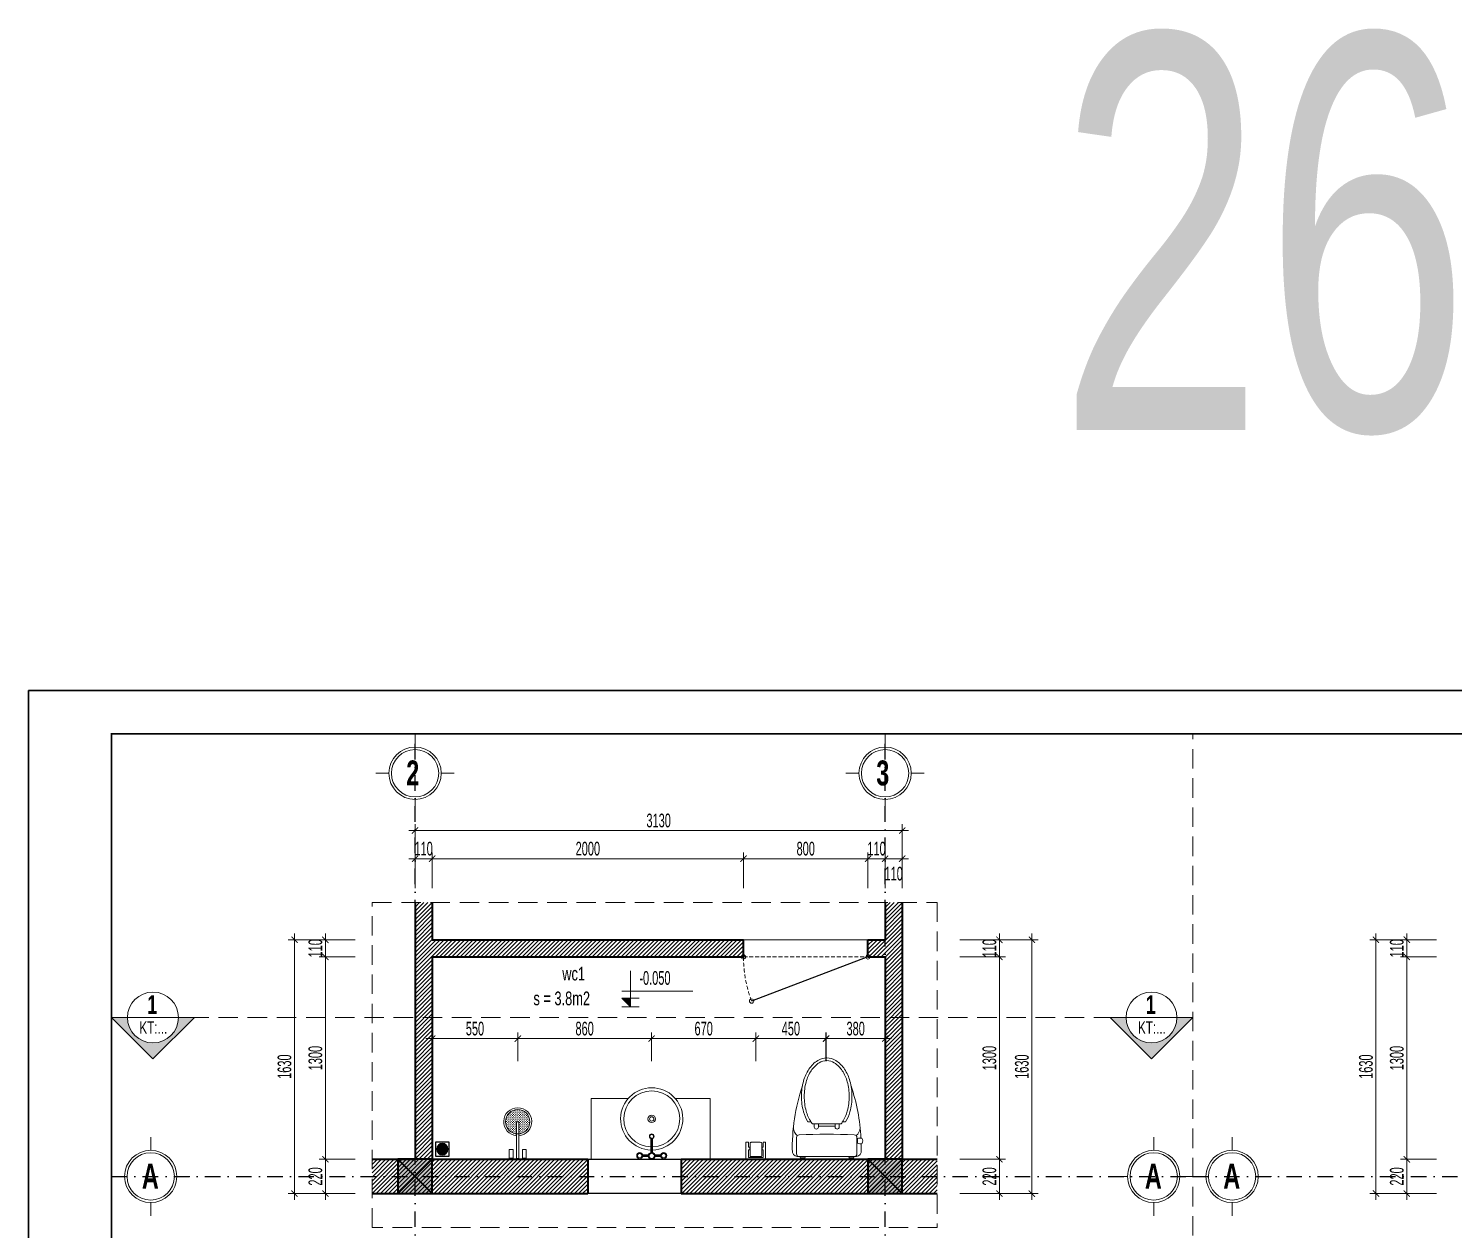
# Model space of a CAD drawing. Header units: inches. Extents: x 274208 to 641690, y -81912 to 129129.
# Drawn here: x 427121 to 436277, y -6472 to 1240 of the extents above; entities that cross this region are included whole.
import ezdxf
from ezdxf.enums import TextEntityAlignment as Align

# ---------------------------------------------------------------- set-up
doc = ezdxf.new("R2010")
doc.units = ezdxf.units.IN
doc.header["$MEASUREMENT"] = 0
doc.header["$PDMODE"] = 3
for name, pattern in [('$1$HIDDEN', [0.375, 0.25, -0.125]), ('DASHDOT', [1, 0.5, -0.25, 0, -0.25]), ('HIDDEN', [0.375, 0.25, -0.125])]:
    doc.linetypes.add(name, pattern=pattern)
for name, color, linetype, lineweight in [('01.Cut', 255, 'Continuous', 35), ('02.Thay', 145, 'Continuous', 20), ('03.Manh', 251, 'Continuous', 13), ('05.Text', 253, 'Continuous', 18), ('06.betong', 2, 'Continuous', 35), ('07.noithat', 250, 'Continuous', 9), ('08.Dim', 156, 'Continuous', 15), ('09.Hatch', 250, 'Continuous', 5), ('10.Text', 254, 'Continuous', 18), ('11.Khung bo', 32, 'Continuous', 50), ('12.Khung', 36, 'Continuous', 25), ('DIM', 252, 'Continuous', 20), ('NN_KI HIEU', 22, 'Continuous', 18)]:
    doc.layers.add(name, color=color, linetype=linetype, lineweight=lineweight)
for name, color, linetype in [('3', 2, 'Continuous'), ('HACH', 250, 'Continuous'), ('NET VUA', 143, 'Continuous'), ('text', 7, 'Continuous'), ('TRUC', 250, 'DASHDOT')]:
    doc.layers.add(name, color=color, linetype=linetype)
doc.layers.add('Tpl_Bound', color=1, linetype='Continuous', plot=False)
doc.styles.add('AVANTH', font='')
doc.styles.add('AVANTHB', font='')
doc.styles.add('STYLE2', font='')
doc.styles.add('TT5_Text Dim', font='hoatbif.shx', dxfattribs={"width": 0.6})
doc.styles.get('AVANTH').set_extended_font_data('.VnAvantH')
doc.styles.get('AVANTHB').set_extended_font_data('.VnAvantH', bold=True)
doc.styles.get('STYLE2').set_extended_font_data('.VnAvantH')
doc.dimstyles.new('TT5_Dim 1-40', dxfattribs={"dimscale": 40, "dimtxt": 2.2, "dimasz": 1, "dimexe": 1, "dimexo": 0.5, "dimgap": 0.5, "dimtad": 1, "dimdec": 0, "dimzin": 0, "dimdsep": 46, "dimtxsty": 'TT5_Text Dim', "dimblk": 'ARCHTICK', "dimcen": 0, "dimdle": 1, "dimclrd": 256, "dimclre": 256, "dimclrt": 1, "dimadec": 0, "dimazin": 0, "dimtfac": 0.015, "dimtdec": 0, "dimtix": 1, "dimtmove": 2, "dimatfit": 3, "dimldrblk": 'DOT', "dimfxl": 1, "dimtolj": 1, "dimtzin": 0, "dimlwd": -1, "dimlwe": -1, "dimarcsym": 1})

# ---------------------------------------------------------------- blocks, each defined once
blk = doc.blocks.new('100')
at = {"layer": '11.Khung bo', "const_width": 26.7}
blk.add_lwpolyline([(1860913, -945240), (1860913, -916940), (1896063, -916940), (1896063, -945240)], close=True, dxfattribs=at)
at = {"layer": '12.Khung', "color": 1}
blk.add_lwpolyline([(1901579, -945940), (1901579, -916240), (1859580, -916240), (1859580, -945940)], close=True, dxfattribs=at)
blk = doc.blocks.new('\xad3yjrtuktyl')
at = {"layer": '06.betong'}
blk.add_hatch(color=0, dxfattribs=at).paths.add_polyline_path([(-110, -110), (110, -110), (110, 110), (-110, 110)])
at = {"layer": '06.betong', "color": 0}
for p, q in [((-110, 110), (110, -110)), ((-110, -110), (110, 110))]:
    blk.add_line(p, q, dxfattribs=at)
blk.add_lwpolyline([(-110, -110), (110, -110), (110, 110), (-110, 110)], close=True, dxfattribs=at)
blk = doc.blocks.new('A$C7190720A')
for p, q in [((99.5, 239.7), (120.2, 239.7)), ((129.3, 227), (312.6, 227)), ((140.8, 207.4), (140.8, 227)), ((167.2, 207.4), (167.2, 227)), ((167.2, 213.8), (274.6, 213.8)), ((274.6, 207.4), (274.6, 227)), ((301, 207.4), (301, 227)), ((321.6, 239.7), (342.3, 239.7)), ((26.8, 35.1), (26.8, 139.7)), ((415, 35.1), (415, 139.7)), ((415, 133.3), (419.4, 133.3)), ((415, 103.3), (419.4, 103.3)), ((419.4, 103.3), (419.4, 133.3)), ((44.4, 17.5), (397.4, 17.5)), ((50.3, 10.4), (53.4, 17.5)), ((50.3, 10.4), (82.5, 10.4)), ((58.7, 10.4), (58.7, 0)), ((74.8, 10.4), (74.8, 0)), ((82.5, 10.4), (79.3, 17.5)), ((363.7, 10.4), (366.9, 17.5)), ((363.7, 10.4), (395.9, 10.4)), ((372.1, 10.4), (372.1, 0)), ((388.2, 10.4), (388.2, 0)), ((395.9, 10.4), (392.8, 17.5)), ((58.7, 0), (74.8, 0)), ((372.1, 0), (388.2, 0))]:
    blk.add_line(p, q)
for points in [[(312.6, 227, 0.021211), (320.9, 238.7, 0.079005), (353.1, 310, 0.066458), (365.6, 403.9, 0.066458), (353.1, 497.7, 0.079005), (320.9, 569, 0.107159), (269.7, 619.4, 0.141682), (220.9, 633.5, 0.141682), (172.1, 619.4, 0.107159), (120.9, 569, 0.079005), (88.7, 497.7, 0.066458), (76.2, 403.9, 0.066458), (88.7, 310, 0.079005), (120.9, 238.7, 0.021211), (129.3, 227, 0.00325)], [(440.6, 136.7, 0.068596), (377.1, 471.3, 0.068596)]]:
    blk.add_lwpolyline(points, format="xyb")
for centre, radius, start, end in [((220.9, 542.2), 109, 90, 122.25649), ((220.9, 542.2), 109, 57.74351, 90), ((329.1, 432.4), 266.6, 146.72215, 164.79123), ((262.7, 476), 187.3, 122.25649, 146.72215), ((179.1, 476), 187.3, 33.27785, 57.74351), ((112.7, 432.4), 266.6, 15.20877, 33.27785), ((1246.4, 73.7), 1246.8, 161.40679, 181.38565), ((434.1, 403.9), 375.5, 164.79123, 180), ((7.7, 403.9), 375.5, 360, 15.20877), ((434.1, 403.9), 375.5, 180, 195.20877), ((7.7, 403.9), 375.5, 344.79123, 360), ((329.1, 375.3), 266.6, 195.20877, 210.56985), ((112.7, 375.3), 266.6, 329.43015, 344.79123), ((79, 208.1), 73.2, 185.49628, 229.93242), ((154, 207.4), 13.2, 180, 360), ((287.8, 207.4), 13.2, 180, 360), ((362.8, 208.1), 73.2, 310.06758, 354.50372), ((44.4, 139.7), 17.6, 92.30634, 180), ((220.9, -4242), 4402.9, 87.69366, 92.30634), ((397.4, 139.7), 17.6, 360, 87.69366), ((438.6, 81.2), 55.5, 82.09441, 110.31664), ((438.6, 155.4), 55.5, 249.68336, 278.49388), ((-804.6, 73.7), 1246.8, 358.61435, 1.20362), ((419.4, 117.9), 32.6, 327.52867, 34.27722), ((36.2, 54.5), 37.8, 196.69635, 282.52487), ((44.4, 35.1), 17.6, 180, 270), ((405.6, 54.5), 37.8, 257.47513, 343.30365), ((397.4, 35.1), 17.6, 270, 360)]:
    blk.add_arc(centre, radius, start, end)
blk = doc.blocks.new('VOI SEN')
at = {"layer": '09.Hatch'}
h = blk.add_hatch(dxfattribs=at)
h.set_pattern_fill('CROSS', color=256, scale=30, style=0)
h.set_pattern_definition([(0, (-76.6936, -319.287), (7.5, 7.5), [3.75, -11.25]), (90, (-74.8186, -321.162), (-7.5, 7.5), [3.75, -11.25])])
h.paths.add_polyline_path([(79.7, -241.1, 0.38796), (8.6, -163.2), (8.6, -241.1), (-5.6, -241.1), (-5.6, -163.2, 0.38796), (-76.7, -241.1, 1)])
at = {"layer": '03.Manh'}
for points in [[(-90.1, -2.4), (90.1, -2.4), (90.1, 0), (-90.1, 0)], [(-53.3, -6.6), (-28.8, -6.6), (-28.8, -63.4), (-53.3, -63.4)], [(8.6, -5.7), (-5.6, -5.7), (-5.6, -241.1), (8.6, -241.1)], [(56.2, -6.6), (31.8, -6.6), (31.8, -63.4), (56.2, -63.4)]]:
    blk.add_lwpolyline(points, close=True, dxfattribs=at)
blk.add_arc((1.5, -241.1), 90, 94.4987, 85.5013, dxfattribs=at)
at = {"layer": '09.Hatch'}
blk.add_circle((1.5, -241.1), 78.2, dxfattribs=at)
blk = doc.blocks.new('navabo')
at = {"layer": '03.Manh'}
for p, q in [((-21.8, 241.7), (-58.3, 241.7)), ((-21.1, 230.7), (-58.2, 230.7)), ((-22.2, 236.1), (-57.4, 236.1)), ((-5.4, 216), (-5.4, 126.6)), ((0, 215.3), (0, 127.6)), ((5.4, 216), (5.4, 126.6)), ((21.1, 230.7), (58.2, 230.7)), ((21.8, 241.7), (58.3, 241.7)), ((22.2, 236.1), (57.4, 236.1))]:
    blk.add_line(p, q, dxfattribs=at)
for centre, radius in [((-76.8, 236.1), 19.4), ((-76.8, 236.1), 14), ((0, 237.5), 22.2), ((0, 237.5), 16.8), ((76.8, 236.1), 19.4), ((76.8, 236.1), 14), ((0, 112.2), 15.4), ((0, 112.2), 12.1), ((0, 0), 24), ((0, 0), 14)]:
    blk.add_circle(centre, radius, dxfattribs=at)
for radius in [200, 180]:
    blk.add_arc((0, 0), radius, 91.55955, 88.44045, dxfattribs=at)
blk = doc.blocks.new('ƯERWERWE3')
at = {"layer": '02.Thay'}
for centre in [(458720.4, 76276.4), (459520.4, 76276.4), (458772.6, 75992.2)]:
    blk.add_circle(centre, 13.7, dxfattribs=at)
at = {"layer": '03.Manh', "linetype": 'HIDDEN', "ltscale": 100}
blk.add_line((458720.4, 76276.4), (459520.4, 76276.4), dxfattribs=at)
blk.add_arc((459520.4, 76276.4), 800, 180, 200.80491, dxfattribs=at)
at = {"layer": '3'}
blk.add_line((459520.4, 76276.4), (458772.6, 75992.2), dxfattribs=at)
blk = doc.blocks.new('A$C4E7C6F34')
at = {"layer": 'DIM'}
blk.add_hatch(color=256, dxfattribs=at).paths.add_polyline_path([(-38, 0), (-38, 138), (-178, 138)])
for p, q in [((-38, 576), (-38, 0)), ((964, 248), (-178, 248)), ((-178, 138), (101, 138)), ((-178, 138), (-38, 0)), ((-178, 0), (101, 0))]:
    blk.add_line(p, q, dxfattribs=at)
at = {"layer": 'text', "style": 'TT5_Text Dim', "flags": 8}
blk.add_attdef('%%P0.000', text='', height=220, dxfattribs=at).set_placement((102, 461), align=Align.MIDDLE_LEFT)
blk = doc.blocks.new('WH1')
h = blk.add_hatch()
h.set_pattern_fill('HONEY', color=250, angle=-180, style=0)
h.set_pattern_definition([(180, (28744.471, 7941.3756), (-4.7625, -2.74963), [3.175, -6.35]), (300, (28744.471, 7941.3756), (4.76249943, -2.74963099), [3.175, -6.35]), (240, (28744.471, 7941.3756), (-5.7e-07, -5.49926099), [-6.35, 3.175])])
h.paths.add_polyline_path([(120, 71, 1), (23, 71, 1)])
for p, q in [((0, 0), (0, 141)), ((0, 141), (146, 141)), ((146, 0), (0, 0)), ((146, 141), (146, 0))]:
    blk.add_line(p, q)
blk.add_circle((72, 71), 58.6)
at = {"color": 8}
blk.add_circle((72, 71), 48.6, dxfattribs=at)
blk = doc.blocks.new('ewefw')
at = {"linetype": 'Continuous', "ltscale": 50}
for p, q in [((-30, -53), (-30, 69)), ((-30, 69), (110, 69)), ((93, 56), (-13, 56)), ((-13, 56), (-13, 2)), ((-13, 2), (-3, 2)), ((-3, 2), (-3, -18)), ((0, 45), (1, 48)), ((0, -45), (0, 45)), ((1, 48), (4, 50)), ((4, 50), (8, 50)), ((8, 50), (72, 50)), ((72, 50), (77, 50)), ((77, 50), (81, 48)), ((81, 48), (82, 45)), ((82, 45), (82, -45)), ((85, -18), (85, 2)), ((85, 2), (93, 2)), ((93, 2), (93, 56)), ((110, 69), (110, -53)), ((-13, -53), (-30, -53)), ((-3, -18), (-13, -18)), ((-13, -18), (-13, -53)), ((1, -50), (0, -45)), ((4, -52), (1, -50)), ((8, -53), (4, -52)), ((72, -53), (8, -53)), ((77, -52), (72, -53)), ((81, -50), (77, -52)), ((82, -45), (81, -50)), ((93, -18), (85, -18)), ((93, -53), (93, -18)), ((110, -53), (93, -53))]:
    blk.add_line(p, q, dxfattribs=at)
blk = doc.blocks.new('_ARCHTICK')
at = {"color": 0, "linetype": 'ByBlock', "const_width": 0.15}
blk.add_lwpolyline([(-0.5, -0.5), (0.5, 0.5)], dxfattribs=at)
blk = doc.blocks.new('*D1074')
at = {"layer": '08.Dim', "transparency": 16777216}
for p, q in [((429715.1, -5391.3), (429715.1, -5206.7)), ((430264.7, -5391.3), (430264.7, -5206.7)), ((429675.1, -5246.7), (430304.7, -5246.7))]:
    blk.add_line(p, q, dxfattribs=at)
at = {"layer": 'Defpoints', "color": 0, "transparency": 16777216}
for p in [(430264.7, -5246.7), (429715.1, -5411.3), (430264.7, -5411.3)]:
    blk.add_point(p, dxfattribs=at)
at = {"layer": '08.Dim', "transparency": 16777216, "xscale": 40, "yscale": 40, "zscale": 40, "rotation": 180}
blk.add_blockref('_ARCHTICK', (429715.1, -5246.7), dxfattribs=at)
at = {"layer": '08.Dim', "transparency": 16777216, "xscale": 40, "yscale": 40, "zscale": 40}
blk.add_blockref('_ARCHTICK', (430264.7, -5246.7), dxfattribs=at)
at = {"layer": '08.Dim', "color": 1, "transparency": 16777216, "insert": (429989.9, -5182.7), "char_height": 88, "attachment_point": 5, "style": 'TT5_Text Dim'}
blk.add_mtext('\\A1;550', dxfattribs=at)
blk = doc.blocks.new('_DOT')
at = {"color": 1, "linetype": 'ByBlock'}
blk.add_line((-0.5, 0), (-1, 0), dxfattribs=at)
at = {"color": 1, "linetype": 'ByBlock', "const_width": 0.5}
blk.add_lwpolyline([(-0.25, 0, 1), (0.25, 0, 1)], format="xyb", close=True, dxfattribs=at)
blk = doc.blocks.new('*D1075')
at = {"layer": '08.Dim', "transparency": 16777216}
for p, q in [((430264.7, -5391.3), (430264.7, -5206.7)), ((431124.6, -5391.3), (431124.6, -5206.7)), ((430224.7, -5246.7), (431164.6, -5246.7))]:
    blk.add_line(p, q, dxfattribs=at)
at = {"layer": 'Defpoints', "color": 0, "transparency": 16777216}
for p in [(431124.6, -5246.7), (430264.7, -5411.3), (431124.6, -5411.3)]:
    blk.add_point(p, dxfattribs=at)
at = {"layer": '08.Dim', "transparency": 16777216, "xscale": 40, "yscale": 40, "zscale": 40, "rotation": 180}
blk.add_blockref('_ARCHTICK', (430264.7, -5246.7), dxfattribs=at)
at = {"layer": '08.Dim', "transparency": 16777216, "xscale": 40, "yscale": 40, "zscale": 40}
blk.add_blockref('_ARCHTICK', (431124.6, -5246.7), dxfattribs=at)
at = {"layer": '08.Dim', "color": 1, "transparency": 16777216, "insert": (430694.6, -5182.7), "char_height": 88, "attachment_point": 5, "style": 'TT5_Text Dim'}
blk.add_mtext('\\A1;860', dxfattribs=at)
blk = doc.blocks.new('*D1076')
at = {"layer": '08.Dim', "transparency": 16777216}
for p, q in [((431124.6, -5391.3), (431124.6, -5206.7)), ((431794.2, -5391.3), (431794.2, -5206.7)), ((431084.6, -5246.7), (431834.2, -5246.7))]:
    blk.add_line(p, q, dxfattribs=at)
at = {"layer": 'Defpoints', "color": 0, "transparency": 16777216}
for p in [(431794.2, -5246.7), (431124.6, -5411.3), (431794.2, -5411.3)]:
    blk.add_point(p, dxfattribs=at)
at = {"layer": '08.Dim', "transparency": 16777216, "xscale": 40, "yscale": 40, "zscale": 40, "rotation": 180}
blk.add_blockref('_ARCHTICK', (431124.6, -5246.7), dxfattribs=at)
at = {"layer": '08.Dim', "transparency": 16777216, "xscale": 40, "yscale": 40, "zscale": 40}
blk.add_blockref('_ARCHTICK', (431794.2, -5246.7), dxfattribs=at)
at = {"layer": '08.Dim', "color": 1, "transparency": 16777216, "insert": (431459.4, -5182.7), "char_height": 88, "attachment_point": 5, "style": 'TT5_Text Dim'}
blk.add_mtext('\\A1;670', dxfattribs=at)
blk = doc.blocks.new('*D1077')
at = {"layer": '08.Dim', "transparency": 16777216}
for p, q in [((431794.2, -5391.3), (431794.2, -5206.7)), ((432244.7, -5391.3), (432244.7, -5206.7)), ((431754.2, -5246.7), (432284.7, -5246.7))]:
    blk.add_line(p, q, dxfattribs=at)
at = {"layer": 'Defpoints', "color": 0, "transparency": 16777216}
for p in [(432244.7, -5246.7), (431794.2, -5411.3), (432244.7, -5411.3)]:
    blk.add_point(p, dxfattribs=at)
at = {"layer": '08.Dim', "transparency": 16777216, "xscale": 40, "yscale": 40, "zscale": 40, "rotation": 180}
blk.add_blockref('_ARCHTICK', (431794.2, -5246.7), dxfattribs=at)
at = {"layer": '08.Dim', "transparency": 16777216, "xscale": 40, "yscale": 40, "zscale": 40}
blk.add_blockref('_ARCHTICK', (432244.7, -5246.7), dxfattribs=at)
at = {"layer": '08.Dim', "color": 1, "transparency": 16777216, "insert": (432019.5, -5182.7), "char_height": 88, "attachment_point": 5, "style": 'TT5_Text Dim'}
blk.add_mtext('\\A1;450', dxfattribs=at)
blk = doc.blocks.new('*D1078')
at = {"layer": '08.Dim', "transparency": 16777216}
for p, q in [((432245.7, -5391.3), (432245.7, -5206.7)), ((432626.1, -5391.3), (432626.1, -5206.7)), ((432205.7, -5246.7), (432666.1, -5246.7))]:
    blk.add_line(p, q, dxfattribs=at)
at = {"layer": 'Defpoints', "color": 0, "transparency": 16777216}
for p in [(432626.1, -5246.7), (432245.7, -5411.3), (432626.1, -5411.3)]:
    blk.add_point(p, dxfattribs=at)
at = {"layer": '08.Dim', "transparency": 16777216, "xscale": 40, "yscale": 40, "zscale": 40, "rotation": 180}
blk.add_blockref('_ARCHTICK', (432245.7, -5246.7), dxfattribs=at)
at = {"layer": '08.Dim', "transparency": 16777216, "xscale": 40, "yscale": 40, "zscale": 40}
blk.add_blockref('_ARCHTICK', (432626.1, -5246.7), dxfattribs=at)
at = {"layer": '08.Dim', "color": 1, "transparency": 16777216, "insert": (432435.9, -5182.7), "char_height": 88, "attachment_point": 5, "style": 'TT5_Text Dim'}
blk.add_mtext('\\A1;380', dxfattribs=at)
blk = doc.blocks.new('*D1079')
at = {"layer": '08.Dim', "transparency": 16777216}
for p, q in [((429605.1, -4091.1), (429565.1, -4091.1)), ((429605.1, -4280.7), (429605.1, -4051.1)), ((429605.1, -4091.1), (429715.1, -4091.1)), ((429715.1, -4280.7), (429715.1, -4051.1)), ((429715.1, -4091.1), (429755.1, -4091.1))]:
    blk.add_line(p, q, dxfattribs=at)
at = {"layer": 'Defpoints', "color": 0, "transparency": 16777216}
for p in [(429715.1, -4091.1), (429605.1, -4300.7), (429715.1, -4300.7)]:
    blk.add_point(p, dxfattribs=at)
at = {"layer": '08.Dim', "transparency": 16777216, "xscale": 40, "yscale": 40, "zscale": 40}
blk.add_blockref('_ARCHTICK', (429605.1, -4091.1), dxfattribs=at)
at = {"layer": '08.Dim', "transparency": 16777216, "xscale": 40, "yscale": 40, "zscale": 40, "rotation": 180}
blk.add_blockref('_ARCHTICK', (429715.1, -4091.1), dxfattribs=at)
at = {"layer": '08.Dim', "color": 1, "transparency": 16777216, "insert": (429660.1, -4027.1), "char_height": 88, "attachment_point": 5, "style": 'TT5_Text Dim'}
blk.add_mtext('\\A1;110', dxfattribs=at)
blk = doc.blocks.new('*D1080')
at = {"layer": '08.Dim', "transparency": 16777216}
for p, q in [((429675.1, -4091.1), (431755.1, -4091.1)), ((429715.1, -4280.7), (429715.1, -4051.1)), ((431715.1, -4280.7), (431715.1, -4051.1))]:
    blk.add_line(p, q, dxfattribs=at)
at = {"layer": 'Defpoints', "color": 0, "transparency": 16777216}
for p in [(431715.1, -4091.1), (429715.1, -4300.7), (431715.1, -4300.7)]:
    blk.add_point(p, dxfattribs=at)
at = {"layer": '08.Dim', "transparency": 16777216, "xscale": 40, "yscale": 40, "zscale": 40, "rotation": 180}
blk.add_blockref('_ARCHTICK', (429715.1, -4091.1), dxfattribs=at)
at = {"layer": '08.Dim', "transparency": 16777216, "xscale": 40, "yscale": 40, "zscale": 40}
blk.add_blockref('_ARCHTICK', (431715.1, -4091.1), dxfattribs=at)
at = {"layer": '08.Dim', "color": 1, "transparency": 16777216, "insert": (430715.1, -4027.1), "char_height": 88, "attachment_point": 5, "style": 'TT5_Text Dim'}
blk.add_mtext('\\A1;2000', dxfattribs=at)
blk = doc.blocks.new('*D1081')
at = {"layer": '08.Dim', "transparency": 16777216}
for p, q in [((431675.1, -4091.1), (432555.1, -4091.1)), ((431715.1, -4280.7), (431715.1, -4051.1)), ((432515.1, -4280.7), (432515.1, -4051.1))]:
    blk.add_line(p, q, dxfattribs=at)
at = {"layer": 'Defpoints', "color": 0, "transparency": 16777216}
for p in [(432515.1, -4091.1), (431715.1, -4300.7), (432515.1, -4300.7)]:
    blk.add_point(p, dxfattribs=at)
at = {"layer": '08.Dim', "transparency": 16777216, "xscale": 40, "yscale": 40, "zscale": 40, "rotation": 180}
blk.add_blockref('_ARCHTICK', (431715.1, -4091.1), dxfattribs=at)
at = {"layer": '08.Dim', "transparency": 16777216, "xscale": 40, "yscale": 40, "zscale": 40}
blk.add_blockref('_ARCHTICK', (432515.1, -4091.1), dxfattribs=at)
at = {"layer": '08.Dim', "color": 1, "transparency": 16777216, "insert": (432115.1, -4027.1), "char_height": 88, "attachment_point": 5, "style": 'TT5_Text Dim'}
blk.add_mtext('\\A1;800', dxfattribs=at)
blk = doc.blocks.new('*D1082')
at = {"layer": '08.Dim', "transparency": 16777216}
for p, q in [((432515.1, -4091.1), (432475.1, -4091.1)), ((432515.1, -4280.7), (432515.1, -4051.1)), ((432515.1, -4091.1), (432625.1, -4091.1)), ((432625.1, -4280.7), (432625.1, -4051.1)), ((432625.1, -4091.1), (432665.1, -4091.1))]:
    blk.add_line(p, q, dxfattribs=at)
at = {"layer": 'Defpoints', "color": 0, "transparency": 16777216}
for p in [(432625.1, -4091.1), (432515.1, -4300.7), (432625.1, -4300.7)]:
    blk.add_point(p, dxfattribs=at)
at = {"layer": '08.Dim', "transparency": 16777216, "xscale": 40, "yscale": 40, "zscale": 40}
blk.add_blockref('_ARCHTICK', (432515.1, -4091.1), dxfattribs=at)
at = {"layer": '08.Dim', "transparency": 16777216, "xscale": 40, "yscale": 40, "zscale": 40, "rotation": 180}
blk.add_blockref('_ARCHTICK', (432625.1, -4091.1), dxfattribs=at)
at = {"layer": '08.Dim', "color": 1, "transparency": 16777216, "insert": (432570.1, -4027.1), "char_height": 88, "attachment_point": 5, "style": 'TT5_Text Dim'}
blk.add_mtext('\\A1;110', dxfattribs=at)
blk = doc.blocks.new('*D1083')
at = {"layer": '08.Dim', "transparency": 16777216}
for p, q in [((432585.1, -4091.1), (432775.1, -4091.1)), ((432625.1, -4280.7), (432625.1, -4051.1)), ((432735.1, -4280.7), (432735.1, -4051.1))]:
    blk.add_line(p, q, dxfattribs=at)
at = {"layer": 'Defpoints', "color": 0, "transparency": 16777216}
for p in [(432735.1, -4091.1), (432625.1, -4300.7), (432735.1, -4300.7)]:
    blk.add_point(p, dxfattribs=at)
at = {"layer": '08.Dim', "transparency": 16777216, "xscale": 40, "yscale": 40, "zscale": 40, "rotation": 180}
blk.add_blockref('_ARCHTICK', (432625.1, -4091.1), dxfattribs=at)
at = {"layer": '08.Dim', "transparency": 16777216, "xscale": 40, "yscale": 40, "zscale": 40}
blk.add_blockref('_ARCHTICK', (432735.1, -4091.1), dxfattribs=at)
at = {"layer": '08.Dim', "color": 1, "transparency": 16777216, "insert": (432680.1, -4187.7), "char_height": 88, "attachment_point": 5, "style": 'TT5_Text Dim'}
blk.add_mtext('\\A1;110', dxfattribs=at)
blk = doc.blocks.new('*D1084')
at = {"layer": '08.Dim', "transparency": 16777216}
for p, q in [((429565.1, -3910.4), (432775.1, -3910.4)), ((429605.1, -4280.7), (429605.1, -3870.4)), ((432735.1, -4280.7), (432735.1, -3870.4))]:
    blk.add_line(p, q, dxfattribs=at)
at = {"layer": 'Defpoints', "color": 0, "transparency": 16777216}
for p in [(432735.1, -3910.4), (429605.1, -4300.7), (432735.1, -4300.7)]:
    blk.add_point(p, dxfattribs=at)
at = {"layer": '08.Dim', "transparency": 16777216, "xscale": 40, "yscale": 40, "zscale": 40, "rotation": 180}
blk.add_blockref('_ARCHTICK', (429605.1, -3910.4), dxfattribs=at)
at = {"layer": '08.Dim', "transparency": 16777216, "xscale": 40, "yscale": 40, "zscale": 40}
blk.add_blockref('_ARCHTICK', (432735.1, -3910.4), dxfattribs=at)
at = {"layer": '08.Dim', "color": 1, "transparency": 16777216, "insert": (431170.1, -3846.4), "char_height": 88, "attachment_point": 5, "style": 'TT5_Text Dim'}
blk.add_mtext('\\A1;3130', dxfattribs=at)
blk = doc.blocks.new('*D1085')
at = {"layer": '08.Dim', "transparency": 16777216}
for p, q in [((429028.8, -4611.7), (429028.8, -4571.7)), ((429219.5, -4611.7), (428988.8, -4611.7)), ((429028.8, -4611.7), (429028.8, -4721.7)), ((429219.5, -4721.7), (428988.8, -4721.7)), ((429028.8, -4721.7), (429028.8, -4761.7))]:
    blk.add_line(p, q, dxfattribs=at)
at = {"layer": 'Defpoints', "color": 0, "transparency": 16777216}
for p in [(429239.5, -4611.7), (429028.8, -4721.7), (429239.5, -4721.7)]:
    blk.add_point(p, dxfattribs=at)
at = {"layer": '08.Dim', "transparency": 16777216, "xscale": 40, "yscale": 40, "zscale": 40}
for p, rotation in [((429028.8, -4611.7), 270), ((429028.8, -4721.7), 90)]:
    blk.add_blockref('_ARCHTICK', p, dxfattribs=dict(at, rotation=rotation))
at = {"layer": '08.Dim', "color": 1, "transparency": 16777216, "insert": (428964.8, -4666.7), "char_height": 88, "attachment_point": 5, "rotation": 90, "style": 'TT5_Text Dim'}
blk.add_mtext('\\A1;110', dxfattribs=at)
blk = doc.blocks.new('*D1086')
at = {"layer": '08.Dim', "transparency": 16777216}
for p, q in [((429219.5, -4721.7), (428988.8, -4721.7)), ((429028.8, -4681.7), (429028.8, -6061.7)), ((429219.5, -6021.7), (428988.8, -6021.7))]:
    blk.add_line(p, q, dxfattribs=at)
at = {"layer": 'Defpoints', "color": 0, "transparency": 16777216}
for p in [(429239.5, -4721.7), (429028.8, -6021.7), (429239.5, -6021.7)]:
    blk.add_point(p, dxfattribs=at)
at = {"layer": '08.Dim', "transparency": 16777216, "xscale": 40, "yscale": 40, "zscale": 40}
for p, rotation in [((429028.8, -4721.7), 90), ((429028.8, -6021.7), 270)]:
    blk.add_blockref('_ARCHTICK', p, dxfattribs=dict(at, rotation=rotation))
at = {"layer": '08.Dim', "color": 1, "transparency": 16777216, "insert": (428964.8, -5371.7), "char_height": 88, "attachment_point": 5, "rotation": 90, "style": 'TT5_Text Dim'}
blk.add_mtext('\\A1;1300', dxfattribs=at)
blk = doc.blocks.new('*D1087')
at = {"layer": '08.Dim', "transparency": 16777216}
for p, q in [((429219.5, -6021.7), (428988.8, -6021.7)), ((429028.8, -5981.7), (429028.8, -6281.7)), ((429219.5, -6241.7), (428988.8, -6241.7))]:
    blk.add_line(p, q, dxfattribs=at)
at = {"layer": 'Defpoints', "color": 0, "transparency": 16777216}
for p in [(429239.5, -6021.7), (429028.8, -6241.7), (429239.5, -6241.7)]:
    blk.add_point(p, dxfattribs=at)
at = {"layer": '08.Dim', "transparency": 16777216, "xscale": 40, "yscale": 40, "zscale": 40}
for p, rotation in [((429028.8, -6021.7), 90), ((429028.8, -6241.7), 270)]:
    blk.add_blockref('_ARCHTICK', p, dxfattribs=dict(at, rotation=rotation))
at = {"layer": '08.Dim', "color": 1, "transparency": 16777216, "insert": (428964.8, -6131.7), "char_height": 88, "attachment_point": 5, "rotation": 90, "style": 'TT5_Text Dim'}
blk.add_mtext('\\A1;220', dxfattribs=at)
blk = doc.blocks.new('*D1088')
at = {"layer": '08.Dim', "transparency": 16777216}
for p, q in [((428830.4, -4571.7), (428830.4, -6281.7)), ((429219.5, -4611.7), (428790.4, -4611.7)), ((429219.5, -6241.7), (428790.4, -6241.7))]:
    blk.add_line(p, q, dxfattribs=at)
at = {"layer": 'Defpoints', "color": 0, "transparency": 16777216}
for p in [(429239.5, -4611.7), (428830.4, -6241.7), (429239.5, -6241.7)]:
    blk.add_point(p, dxfattribs=at)
at = {"layer": '08.Dim', "transparency": 16777216, "xscale": 40, "yscale": 40, "zscale": 40}
for p, rotation in [((428830.4, -4611.7), 90), ((428830.4, -6241.7), 270)]:
    blk.add_blockref('_ARCHTICK', p, dxfattribs=dict(at, rotation=rotation))
at = {"layer": '08.Dim', "color": 1, "transparency": 16777216, "insert": (428766.4, -5426.7), "char_height": 88, "attachment_point": 5, "rotation": 90, "style": 'TT5_Text Dim'}
blk.add_mtext('\\A1;1630', dxfattribs=at)
blk = doc.blocks.new('*D1089')
at = {"layer": '08.Dim', "transparency": 16777216}
for p, q in [((433359.4, -4611.7), (433359.4, -4571.7)), ((433104.8, -4611.7), (433399.4, -4611.7)), ((433359.4, -4611.7), (433359.4, -4721.7)), ((433104.8, -4721.7), (433399.4, -4721.7)), ((433359.4, -4721.7), (433359.4, -4761.7))]:
    blk.add_line(p, q, dxfattribs=at)
at = {"layer": 'Defpoints', "color": 0, "transparency": 16777216}
for p in [(433084.8, -4611.7), (433084.8, -4721.7), (433359.4, -4721.7)]:
    blk.add_point(p, dxfattribs=at)
at = {"layer": '08.Dim', "transparency": 16777216, "xscale": 40, "yscale": 40, "zscale": 40}
for p, rotation in [((433359.4, -4611.7), 270), ((433359.4, -4721.7), 90)]:
    blk.add_blockref('_ARCHTICK', p, dxfattribs=dict(at, rotation=rotation))
at = {"layer": '08.Dim', "color": 1, "transparency": 16777216, "insert": (433295.4, -4666.7), "char_height": 88, "attachment_point": 5, "rotation": 90, "style": 'TT5_Text Dim'}
blk.add_mtext('\\A1;110', dxfattribs=at)
blk = doc.blocks.new('*D1090')
at = {"layer": '08.Dim', "transparency": 16777216}
for p, q in [((433104.8, -4721.7), (433399.4, -4721.7)), ((433359.4, -4681.7), (433359.4, -6061.7)), ((433104.8, -6021.7), (433399.4, -6021.7))]:
    blk.add_line(p, q, dxfattribs=at)
at = {"layer": 'Defpoints', "color": 0, "transparency": 16777216}
for p in [(433084.8, -4721.7), (433084.8, -6021.7), (433359.4, -6021.7)]:
    blk.add_point(p, dxfattribs=at)
at = {"layer": '08.Dim', "transparency": 16777216, "xscale": 40, "yscale": 40, "zscale": 40}
for p, rotation in [((433359.4, -4721.7), 90), ((433359.4, -6021.7), 270)]:
    blk.add_blockref('_ARCHTICK', p, dxfattribs=dict(at, rotation=rotation))
at = {"layer": '08.Dim', "color": 1, "transparency": 16777216, "insert": (433295.4, -5371.7), "char_height": 88, "attachment_point": 5, "rotation": 90, "style": 'TT5_Text Dim'}
blk.add_mtext('\\A1;1300', dxfattribs=at)
blk = doc.blocks.new('*D1091')
at = {"layer": '08.Dim', "transparency": 16777216}
for p, q in [((433104.8, -6021.7), (433399.4, -6021.7)), ((433359.4, -5981.7), (433359.4, -6281.7)), ((433104.8, -6241.7), (433399.4, -6241.7))]:
    blk.add_line(p, q, dxfattribs=at)
at = {"layer": 'Defpoints', "color": 0, "transparency": 16777216}
for p in [(433084.8, -6021.7), (433084.8, -6241.7), (433359.4, -6241.7)]:
    blk.add_point(p, dxfattribs=at)
at = {"layer": '08.Dim', "transparency": 16777216, "xscale": 40, "yscale": 40, "zscale": 40}
for p, rotation in [((433359.4, -6021.7), 90), ((433359.4, -6241.7), 270)]:
    blk.add_blockref('_ARCHTICK', p, dxfattribs=dict(at, rotation=rotation))
at = {"layer": '08.Dim', "color": 1, "transparency": 16777216, "insert": (433295.4, -6131.7), "char_height": 88, "attachment_point": 5, "rotation": 90, "style": 'TT5_Text Dim'}
blk.add_mtext('\\A1;220', dxfattribs=at)
blk = doc.blocks.new('*D1092')
at = {"layer": '08.Dim', "transparency": 16777216}
for p, q in [((433568.1, -4571.7), (433568.1, -6281.7)), ((433104.8, -4611.7), (433608.1, -4611.7)), ((433104.8, -6241.7), (433608.1, -6241.7))]:
    blk.add_line(p, q, dxfattribs=at)
at = {"layer": 'Defpoints', "color": 0, "transparency": 16777216}
for p in [(433084.8, -4611.7), (433084.8, -6241.7), (433568.1, -6241.7)]:
    blk.add_point(p, dxfattribs=at)
at = {"layer": '08.Dim', "transparency": 16777216, "xscale": 40, "yscale": 40, "zscale": 40}
for p, rotation in [((433568.1, -4611.7), 90), ((433568.1, -6241.7), 270)]:
    blk.add_blockref('_ARCHTICK', p, dxfattribs=dict(at, rotation=rotation))
at = {"layer": '08.Dim', "color": 1, "transparency": 16777216, "insert": (433504.1, -5426.7), "char_height": 88, "attachment_point": 5, "rotation": 90, "style": 'TT5_Text Dim'}
blk.add_mtext('\\A1;1630', dxfattribs=at)
blk = doc.blocks.new('*D1099')
at = {"layer": '08.Dim', "transparency": 16777216}
for p, q in [((435977, -4611.7), (435977, -4571.7)), ((436167.7, -4611.7), (435937, -4611.7)), ((435977, -4611.7), (435977, -4721.7)), ((436167.7, -4721.7), (435937, -4721.7)), ((435977, -4721.7), (435977, -4761.7))]:
    blk.add_line(p, q, dxfattribs=at)
at = {"layer": 'Defpoints', "color": 0, "transparency": 16777216}
for p in [(436187.7, -4611.7), (435977, -4721.7), (436187.7, -4721.7)]:
    blk.add_point(p, dxfattribs=at)
at = {"layer": '08.Dim', "transparency": 16777216, "xscale": 40, "yscale": 40, "zscale": 40}
for p, rotation in [((435977, -4611.7), 270), ((435977, -4721.7), 90)]:
    blk.add_blockref('_ARCHTICK', p, dxfattribs=dict(at, rotation=rotation))
at = {"layer": '08.Dim', "color": 1, "transparency": 16777216, "insert": (435913, -4666.7), "char_height": 88, "attachment_point": 5, "rotation": 90, "style": 'TT5_Text Dim'}
blk.add_mtext('\\A1;110', dxfattribs=at)
blk = doc.blocks.new('*D1100')
at = {"layer": '08.Dim', "transparency": 16777216}
for p, q in [((436167.7, -4721.7), (435937, -4721.7)), ((435977, -4681.7), (435977, -6061.7)), ((436167.7, -6021.7), (435937, -6021.7))]:
    blk.add_line(p, q, dxfattribs=at)
at = {"layer": 'Defpoints', "color": 0, "transparency": 16777216}
for p in [(436187.7, -4721.7), (435977, -6021.7), (436187.7, -6021.7)]:
    blk.add_point(p, dxfattribs=at)
at = {"layer": '08.Dim', "transparency": 16777216, "xscale": 40, "yscale": 40, "zscale": 40}
for p, rotation in [((435977, -4721.7), 90), ((435977, -6021.7), 270)]:
    blk.add_blockref('_ARCHTICK', p, dxfattribs=dict(at, rotation=rotation))
at = {"layer": '08.Dim', "color": 1, "transparency": 16777216, "insert": (435913, -5371.7), "char_height": 88, "attachment_point": 5, "rotation": 90, "style": 'TT5_Text Dim'}
blk.add_mtext('\\A1;1300', dxfattribs=at)
blk = doc.blocks.new('*D1101')
at = {"layer": '08.Dim', "transparency": 16777216}
for p, q in [((436167.7, -6021.7), (435937, -6021.7)), ((435977, -5981.7), (435977, -6281.7)), ((436167.7, -6241.7), (435937, -6241.7))]:
    blk.add_line(p, q, dxfattribs=at)
at = {"layer": 'Defpoints', "color": 0, "transparency": 16777216}
for p in [(436187.7, -6021.7), (435977, -6241.7), (436187.7, -6241.7)]:
    blk.add_point(p, dxfattribs=at)
at = {"layer": '08.Dim', "transparency": 16777216, "xscale": 40, "yscale": 40, "zscale": 40}
for p, rotation in [((435977, -6021.7), 90), ((435977, -6241.7), 270)]:
    blk.add_blockref('_ARCHTICK', p, dxfattribs=dict(at, rotation=rotation))
at = {"layer": '08.Dim', "color": 1, "transparency": 16777216, "insert": (435913, -6131.7), "char_height": 88, "attachment_point": 5, "rotation": 90, "style": 'TT5_Text Dim'}
blk.add_mtext('\\A1;220', dxfattribs=at)
blk = doc.blocks.new('*D1102')
at = {"layer": '08.Dim', "transparency": 16777216}
for p, q in [((435778.6, -4571.7), (435778.6, -6281.7)), ((436167.7, -4611.7), (435738.6, -4611.7)), ((436167.7, -6241.7), (435738.6, -6241.7))]:
    blk.add_line(p, q, dxfattribs=at)
at = {"layer": 'Defpoints', "color": 0, "transparency": 16777216}
for p in [(436187.7, -4611.7), (435778.6, -6241.7), (436187.7, -6241.7)]:
    blk.add_point(p, dxfattribs=at)
at = {"layer": '08.Dim', "transparency": 16777216, "xscale": 40, "yscale": 40, "zscale": 40}
for p, rotation in [((435778.6, -4611.7), 90), ((435778.6, -6241.7), 270)]:
    blk.add_blockref('_ARCHTICK', p, dxfattribs=dict(at, rotation=rotation))
at = {"layer": '08.Dim', "color": 1, "transparency": 16777216, "insert": (435714.6, -5426.7), "char_height": 88, "attachment_point": 5, "rotation": 90, "style": 'TT5_Text Dim'}
blk.add_mtext('\\A1;1630', dxfattribs=at)
blk = doc.blocks.new('DANHTRUC')
for p, q in [((980383, -947347), (980383, -947137)), ((979963, -947767), (979753, -947767)), ((980803, -947767), (981013, -947767)), ((980383, -948187), (980383, -948397))]:
    blk.add_line(p, q)
for radius in [420, 380]:
    blk.add_circle((980383, -947767), radius)

msp = doc.modelspace()

# ---------------------------------------------------------------- hatches: boundary and pattern name
at = {"layer": '09.Hatch'}
h = msp.add_hatch(dxfattribs=at)
h.set_pattern_fill('ANSI31', color=256, scale=150, style=0)
h.set_pattern_definition([(45, (429329.333, -6241.698), (-13.25825, 13.25825), [])])
h.paths.add_polyline_path([(430715.1, -6021.7), (429715.1, -6021.7), (429715.1, -4721.7), (431715.1, -4721.7), (431715.1, -4611.7), (429715.1, -4611.7), (429715.1, -4372), (429605.1, -4372), (429605.1, -6021.7), (429329.3, -6021.7), (429329.3, -6241.7), (430715.1, -6241.7)])
h.paths.add_polyline_path([(432960.5, -6021.7), (432735.1, -6021.7), (432735.1, -4372), (432625.1, -4372), (432625.1, -4611.7), (432515.1, -4611.7), (432515.1, -4721.7), (432625.1, -4721.7), (432625.1, -6021.7), (431315.1, -6021.7), (431315.1, -6241.7), (432960.5, -6241.7)])
for points in [[(428084.4, -5111.1), (428186.9, -5111.1), (427920.8, -5377.2), (427654.7, -5111.1), (427757.2, -5111.1, 0.414214), (427920.8, -5274.7, 0.414214)], [(434500.3, -5111.1), (434602.8, -5111.1), (434336.7, -5377.2), (434070.6, -5111.1), (434173.1, -5111.1, 0.414214), (434336.7, -5274.7, 0.414214)]]:
    msp.add_hatch(color=256, dxfattribs=at).paths.add_polyline_path(points)

# ---------------------------------------------------------------- linework, layer by layer
at = {"layer": '01.Cut'}
for p, q in [((429605.1, -4372), (429605.1, -6021.7)), ((429715.1, -4372), (429715.1, -4611.7)), ((432625.1, -4372), (432625.1, -4611.7)), ((432735.1, -4372), (432735.1, -6021.7)), ((429715.1, -4611.7), (431715.1, -4611.7)), ((431715.1, -4721.7), (431715.1, -4611.7)), ((432515.1, -4611.7), (432625.1, -4611.7)), ((432515.1, -4721.7), (432515.1, -4611.7)), ((429715.1, -4721.7), (429715.1, -6021.7)), ((429715.1, -4721.7), (431715.1, -4721.7)), ((432515.1, -4721.7), (432625.1, -4721.7)), ((432625.1, -4721.7), (432625.1, -6021.7)), ((429329.3, -6021.7), (429605.1, -6021.7)), ((429715.1, -6021.7), (430715.1, -6021.7)), ((430715.1, -6021.7), (430715.1, -6241.7)), ((431315.1, -6021.7), (432625.1, -6021.7)), ((431315.1, -6021.7), (431315.1, -6241.7)), ((432735.1, -6021.7), (432960.5, -6021.7))]:
    msp.add_line(p, q, dxfattribs=at)
for points in [[(429329.3, -6241.7), (430715.1, -6241.7)], [(431315.1, -6241.7), (432960.5, -6241.7)]]:
    msp.add_lwpolyline(points, dxfattribs=at)
at = {"layer": '02.Thay'}
for p, q in [((427654.7, -5111.1), (427757.2, -5111.1)), ((427920.8, -5377.2), (427654.7, -5111.1)), ((428084.4, -5111.1), (427757.2, -5111.1)), ((427920.8, -5377.2), (428186.9, -5111.1)), ((428084.4, -5111.1), (428186.9, -5111.1)), ((434070.6, -5111.1), (434173.1, -5111.1)), ((434336.7, -5377.2), (434070.6, -5111.1)), ((434500.3, -5111.1), (434173.1, -5111.1)), ((434336.7, -5377.2), (434602.8, -5111.1)), ((434500.3, -5111.1), (434602.8, -5111.1))]:
    msp.add_line(p, q, dxfattribs=at)
for centre in [(427920.8, -5111.1), (434336.7, -5111.1)]:
    msp.add_circle(centre, 163.6, dxfattribs=at)
at = {"layer": '03.Manh'}
msp.add_line((432515.1, -4611.7), (431715.1, -4611.7), dxfattribs=at)
msp.add_lwpolyline([(431277.2, -5631.7), (431502, -5631.7), (431502, -6021.7), (430737.2, -6021.7), (430737.2, -5631.7), (430973.9, -5631.7)], dxfattribs=at)
at = {"layer": '05.Text', "color": 6, "linetype": '$1$HIDDEN', "ltscale": 500}
msp.add_line((434602.8, -12136.9), (434602.8, -3290.3), dxfattribs=at)
msp.add_lwpolyline([(429329.3, -4372), (432960.5, -4372), (432960.5, -6459.8), (429329.3, -6459.8)], close=True, dxfattribs=at)
at = {"layer": 'NET VUA'}
msp.add_lwpolyline([(431315.1, -6241.7), (430715.1, -6241.7), (430715.1, -6021.7), (431315.1, -6021.7)], close=True, dxfattribs=at)
at = {"layer": 'NN_KI HIEU', "linetype": '$1$HIDDEN', "ltscale": 500}
msp.add_lwpolyline([(428154.4, -5111.1), (434122.5, -5111.1)], dxfattribs=at)
at = {"layer": 'Tpl_Bound', "color": 1}
msp.add_lwpolyline([(427121.3, -14890.2), (427121.3, -3010.3), (443921.2, -3010.3), (443921.2, -14890.2)], close=True, dxfattribs=at)
at = {"layer": 'TRUC', "ltscale": 200}
for p, q in [((429605.1, -7656.7), (429605.1, -3290.3)), ((432625.1, -7656.7), (432625.1, -3290.3)), ((427654.7, -6131.7), (434602.8, -6131.7)), ((434602.8, -6131.7), (441551, -6131.7))]:
    msp.add_line(p, q, dxfattribs=at)

# ---------------------------------------------------------------- block references
at = {"layer": '01.Cut'}
for name, p in [('ƯERWERWE3', (-27005.3, -80998.1)), ('\xad3yjrtuktyl', (429605.1, -6131.7)), ('\xad3yjrtuktyl', (432625.1, -6131.7))]:
    msp.add_blockref(name, p, dxfattribs=at)
at = {"layer": '03.Manh'}
msp.add_blockref('A$C7190720A', (432029.1, -6021.7), dxfattribs=at)
at = {"layer": '03.Manh', "xscale": -1, "rotation": 180}
msp.add_blockref('navabo', (431125.6, -5762.1), dxfattribs=at)
at = {"layer": '05.Text', "xscale": 0.4, "yscale": 0.4, "zscale": 0.4}
for name, p in [('100', (-316710.5, 363485.7)), ('DANHTRUC', (37451.8, 375564.3)), ('DANHTRUC', (40471.8, 375564.3)), ('DANHTRUC', (35753.3, 372974.9)), ('DANHTRUC', (42197.5, 372974.9)), ('DANHTRUC', (42701.5, 372974.9))]:
    msp.add_blockref(name, p, dxfattribs=at)
at = {"layer": '07.noithat', "xscale": -0.8999999999999999, "yscale": 0.8999999999999999, "zscale": 0.8999999999999999, "rotation": 180}
msp.add_blockref('ewefw', (431758.2, -5959.5), dxfattribs=at)
at = {"layer": '08.Dim'}
ref = msp.add_blockref('A$C4E7C6F34', (431005.1, -5041.5), dxfattribs=dict(at, xscale=0.4, yscale=0.4, zscale=0.4))
ref.add_attrib('%%P0.000', '-0.050', dxfattribs={"layer": 'text', "height": 88, "style": 'TT5_Text Dim', "width": 0.6, "flags": 8}).set_placement((431046.1, -4857), align=Align.MIDDLE_LEFT)
at = {"layer": '09.Hatch', "xscale": -1, "rotation": 180}
msp.add_blockref('VOI SEN', (430263.2, -6021.7), dxfattribs=at)
at = {"layer": 'HACH', "xscale": -0.6163566878531128, "yscale": 0.6163566878531128, "zscale": 0.6163566878531128, "rotation": 90}
msp.add_blockref('WH1', (429824.1, -5912.2), dxfattribs=at)

# ---------------------------------------------------------------- texts
at = {"layer": '05.Text', "width": 0.7}
for s, height, style, p in [('26', 2540.16, 'STYLE2', (433736.1, -1337.9)), ('2', 160, 'AVANTHB', (429548.5, -3620.5)), ('3', 160, 'AVANTHB', (432568.5, -3620.5)), ('wc1', 88, 'TT5_Text Dim', (430550.7, -4873.4)), ('s = 3.8m2', 88, 'TT5_Text Dim', (430365.5, -5032.2)), ('a', 160, 'AVANTHB', (427850, -6209.8)), ('a', 160, 'AVANTHB', (434294.2, -6209.8)), ('a', 160, 'AVANTHB', (434798.2, -6209.8))]:
    msp.add_text(s, height=height, dxfattribs=dict(at, style=style)).set_placement(p)
at = {"layer": '10.Text', "width": 0.7}
for s, height, style, p in [('1', 120, 'AVANTHB', (427916.3, -5028)), ('1', 120, 'AVANTHB', (434332.2, -5028)), ('KT:...', 80, 'AVANTH', (427923.5, -5175.9)), ('KT:...', 80, 'AVANTH', (434339.4, -5175.9))]:
    msp.add_text(s, height=height, dxfattribs=dict(at, style=style)).set_placement(p, align=Align.MIDDLE_CENTER)

# ---------------------------------------------------------------- dimensions: what is measured, and where the dimension line sits
at = {"layer": '08.Dim'}
for base, p1, p2, picture, middle in [((432735.1, -3910.4), (429605.1, -4300.7), (432735.1, -4300.7), '*D1084', (431170.1, -3846.4)), ((429715.1, -4091.1), (429605.1, -4300.7), (429715.1, -4300.7), '*D1079', (429660.1, -4027.1)), ((431715.1, -4091.1), (429715.1, -4300.7), (431715.1, -4300.7), '*D1080', (430715.1, -4027.1)), ((432515.1, -4091.1), (431715.1, -4300.7), (432515.1, -4300.7), '*D1081', (432115.1, -4027.1)), ((432625.1, -4091.1), (432515.1, -4300.7), (432625.1, -4300.7), '*D1082', (432570.1, -4027.1)), ((430264.7, -5246.7), (429715.1, -5411.3), (430264.7, -5411.3), '*D1074', (429989.9, -5182.7)), ((431124.6, -5246.7), (430264.7, -5411.3), (431124.6, -5411.3), '*D1075', (430694.6, -5182.7)), ((431794.2, -5246.7), (431124.6, -5411.3), (431794.2, -5411.3), '*D1076', (431459.4, -5182.7)), ((432244.6956, -5246.7151), (431794.2305, -5411.3219), (432244.6956, -5411.3219), '*D1077', (432019.463, -5182.7151)), ((432626.1, -5246.7), (432245.7, -5411.3), (432626.1, -5411.3), '*D1078', (432435.9, -5182.7))]:
    dim = msp.add_linear_dim(base=base, p1=p1, p2=p2, dimstyle='TT5_Dim 1-40', dxfattribs=at)
    dim.commit()
    dim.dimension.update_dxf_attribs({"geometry": picture, "text_midpoint": middle})
dim = msp.add_linear_dim(base=(432735.1, -4091.1), p1=(432625.1, -4300.7), p2=(432735.1, -4300.7), dimstyle='TT5_Dim 1-40', dxfattribs=at)
dim.commit()
dim.dimension.update_dxf_attribs({"geometry": '*D1083', "text_midpoint": (432680.1, -4187.7), "dimtype": 160})
for base, p1, p2, picture, middle in [((428830.4, -6241.7), (429239.5, -4611.7), (429239.5, -6241.7), '*D1088', (428766.4, -5426.7)), ((429028.8, -4721.7), (429239.5, -4611.7), (429239.5, -4721.7), '*D1085', (428964.8, -4666.7)), ((433359.4, -4721.7), (433084.8, -4611.7), (433084.8, -4721.7), '*D1089', (433295.4, -4666.7)), ((433568.1, -6241.7), (433084.8, -4611.7), (433084.8, -6241.7), '*D1092', (433504.1, -5426.7)), ((435778.6, -6241.7), (436187.7, -4611.7), (436187.7, -6241.7), '*D1102', (435714.6, -5426.7)), ((435977, -4721.7), (436187.7, -4611.7), (436187.7, -4721.7), '*D1099', (435913, -4666.7)), ((429028.8, -6021.7), (429239.5, -4721.7), (429239.5, -6021.7), '*D1086', (428964.8, -5371.7)), ((433359.4, -6021.7), (433084.8, -4721.7), (433084.8, -6021.7), '*D1090', (433295.4, -5371.7)), ((435977, -6021.7), (436187.7, -4721.7), (436187.7, -6021.7), '*D1100', (435913, -5371.7)), ((429028.8, -6241.7), (429239.5, -6021.7), (429239.5, -6241.7), '*D1087', (428964.8, -6131.7)), ((433359.4, -6241.7), (433084.8, -6021.7), (433084.8, -6241.7), '*D1091', (433295.4, -6131.7)), ((435977, -6241.7), (436187.7, -6021.7), (436187.7, -6241.7), '*D1101', (435913, -6131.7))]:
    dim = msp.add_linear_dim(base=base, p1=p1, p2=p2, angle=90, dimstyle='TT5_Dim 1-40', dxfattribs=at)
    dim.commit()
    dim.dimension.update_dxf_attribs({"geometry": picture, "text_midpoint": middle})

doc.saveas('drawing.dxf')
